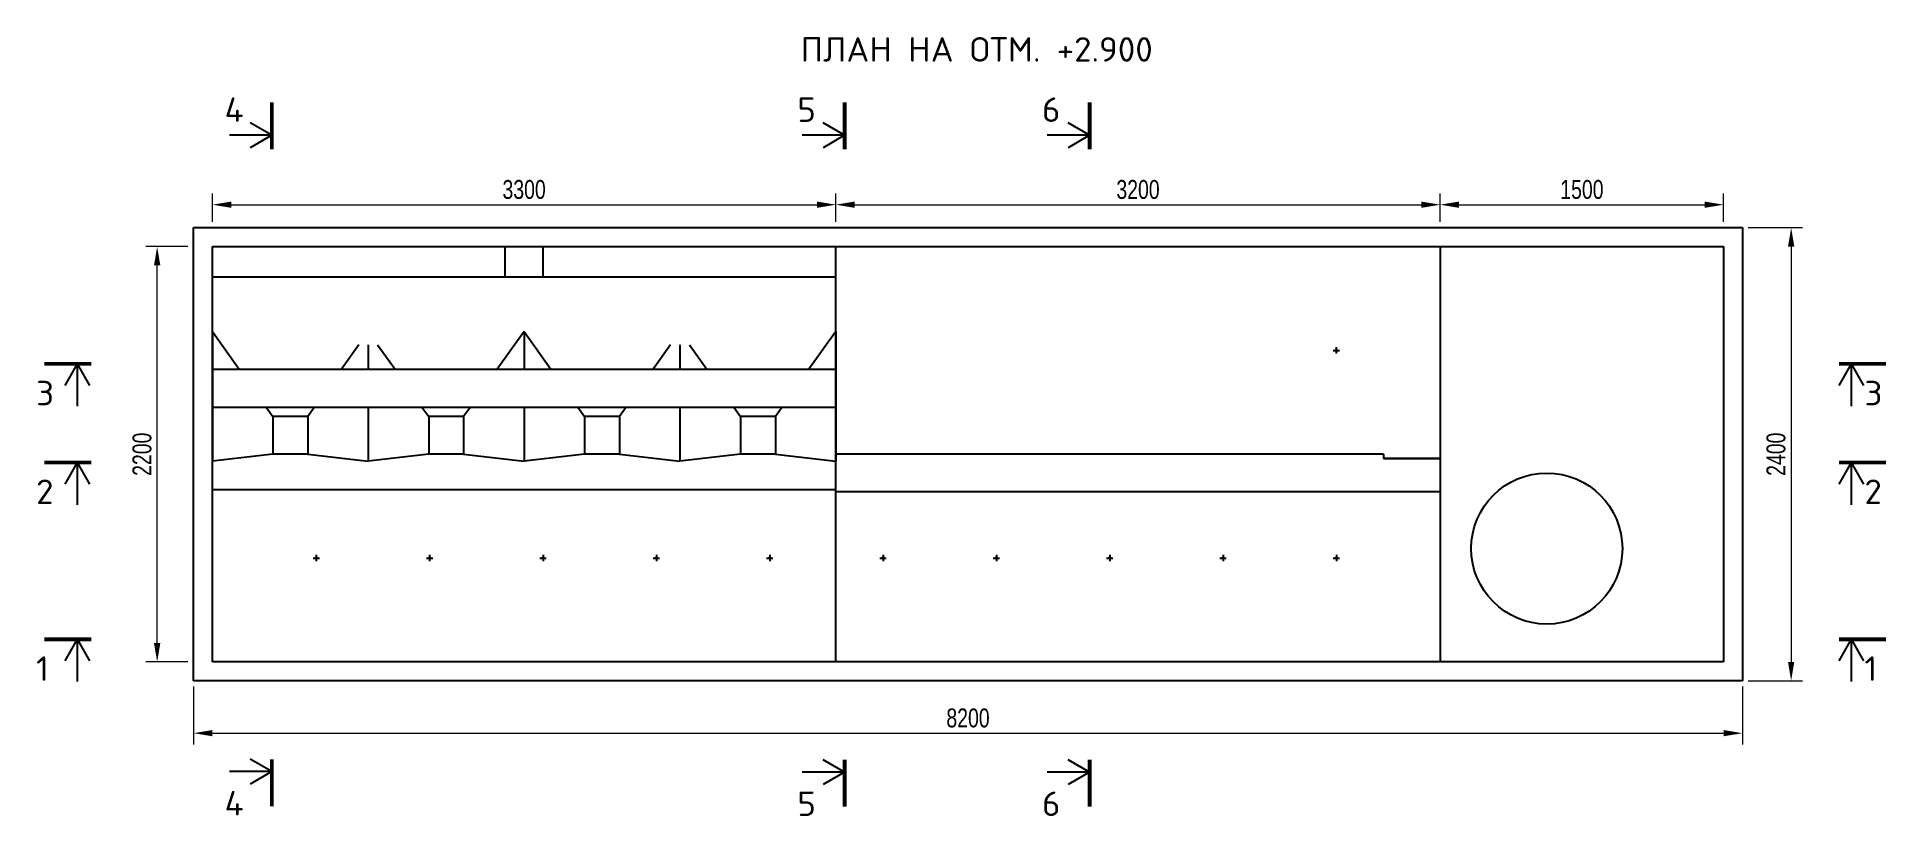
# Model space of a CAD drawing. Extents: x 89779 to 99578, y -23147 to -19021.
import ezdxf

# ---------------------------------------------------------------- set-up
doc = ezdxf.new("R2010")
doc.units = 0
doc.layers.get('0').update_dxf_attribs({"linetype": 'CONTINUOUS'})
doc.layers.get('DEFPOINTS').update_dxf_attribs({"linetype": 'CONTINUOUS'})
doc.layers.add('1', color=7, linetype='CONTINUOUS')
doc.layers.add('А-Размеры', color=4, linetype='CONTINUOUS', lineweight=20)
doc.styles.add('MONARCH', font='monarch', dxfattribs={"width": 0.77})
doc.styles.get("Standard").update_dxf_attribs({"font": 'romans.shx'})
doc.dimstyles.get("Standard").update_dxf_attribs({"dimtxt": 50, "dimasz": 30, "dimexe": 20, "dimexo": 10, "dimgap": 10, "dimtad": 1, "dimtoh": 1, "dimdec": 0, "dimzin": 0, "dimdsep": 46, "dimtxsty": 'MONARCH', "dimcen": 10, "dimclrd": 256, "dimclre": 256, "dimclrt": 256, "dimadec": 0, "dimazin": 0, "dimtfac": 1, "dimtdec": 0, "dimtofl": 0, "dimtmove": 0, "dimatfit": 3, "dimfxl": 1, "dimtolj": 1, "dimtzin": 0, "dimlwd": -1, "dimlwe": -1, "dimarcsym": 0})

# ---------------------------------------------------------------- blocks, each defined once
blk = doc.blocks.new('*D274')
at = {"layer": 'DEFPOINTS', "color": 0, "ltscale": 50, "transparency": 16777216}
for p in [(90607.8, -22430.8), (98807.8, -22430.8), (98807.8, -22708.2)]:
    blk.add_point(p, dxfattribs=at)
at = {"layer": 'А-Размеры', "ltscale": 50, "transparency": 16777216}
for p, q in [((90607.8, -22460.8), (90607.8, -22768.2)), ((98807.8, -22460.8), (98807.8, -22768.2)), ((90707.8, -22708.2), (98707.8, -22708.2))]:
    blk.add_line(p, q, dxfattribs=at)
for points in [[(90707.8, -22691.5), (90707.8, -22724.8), (90607.8, -22708.2)], [(98707.8, -22691.5), (98707.8, -22724.8), (98807.8, -22708.2)]]:
    blk.add_solid(points, dxfattribs=at)
at = {"layer": 'А-Размеры', "ltscale": 50, "transparency": 16777216, "insert": (94707.8, -22628.2), "char_height": 100, "attachment_point": 5, "style": 'MONARCH'}
blk.add_mtext('\\A1;8200', dxfattribs=at)
blk = doc.blocks.new('*D275')
at = {"layer": 'DEFPOINTS', "color": 0, "ltscale": 50, "transparency": 16777216}
for p in [(94007.8, -19909.2), (90707.8, -20030.8), (94007.8, -20030.8)]:
    blk.add_point(p, dxfattribs=at)
at = {"layer": 'А-Размеры', "ltscale": 50, "transparency": 16777216}
for p, q in [((90707.8, -20000.8), (90707.8, -19849.2)), ((94007.8, -20000.8), (94007.8, -19849.2)), ((90807.8, -19909.2), (93907.8, -19909.2))]:
    blk.add_line(p, q, dxfattribs=at)
for points in [[(90807.8, -19892.5), (90807.8, -19925.8), (90707.8, -19909.2)], [(93907.8, -19892.5), (93907.8, -19925.8), (94007.8, -19909.2)]]:
    blk.add_solid(points, dxfattribs=at)
at = {"layer": 'А-Размеры', "ltscale": 50, "transparency": 16777216, "insert": (92357.8, -19829.2), "char_height": 100, "attachment_point": 5, "style": 'MONARCH'}
blk.add_mtext('\\A1;3300', dxfattribs=at)
blk = doc.blocks.new('*D276')
at = {"layer": 'DEFPOINTS', "color": 0, "ltscale": 50, "transparency": 16777216}
for p in [(97207.8, -19909.2), (94007.8, -20030.8), (97207.8, -20030.8)]:
    blk.add_point(p, dxfattribs=at)
at = {"layer": 'А-Размеры', "ltscale": 50, "transparency": 16777216}
for p, q in [((94007.8, -20000.8), (94007.8, -19849.2)), ((97207.8, -20000.8), (97207.8, -19849.2)), ((94107.8, -19909.2), (97107.8, -19909.2))]:
    blk.add_line(p, q, dxfattribs=at)
for points in [[(94107.8, -19892.5), (94107.8, -19925.8), (94007.8, -19909.2)], [(97107.8, -19892.5), (97107.8, -19925.8), (97207.8, -19909.2)]]:
    blk.add_solid(points, dxfattribs=at)
at = {"layer": 'А-Размеры', "ltscale": 50, "transparency": 16777216, "insert": (95607.8, -19829.2), "char_height": 100, "attachment_point": 5, "style": 'MONARCH'}
blk.add_mtext('\\A1;3200', dxfattribs=at)
blk = doc.blocks.new('*D278')
at = {"layer": 'DEFPOINTS', "color": 0, "ltscale": 50, "transparency": 16777216}
for p in [(98707.8, -19909.2), (97207.8, -20030.8), (98707.8, -20030.8)]:
    blk.add_point(p, dxfattribs=at)
at = {"layer": 'А-Размеры', "ltscale": 50, "transparency": 16777216}
for p, q in [((97207.8, -20000.8), (97207.8, -19849.2)), ((98707.8, -20000.8), (98707.8, -19849.2)), ((97307.8, -19909.2), (98607.8, -19909.2))]:
    blk.add_line(p, q, dxfattribs=at)
for points in [[(97307.8, -19892.5), (97307.8, -19925.8), (97207.8, -19909.2)], [(98607.8, -19892.5), (98607.8, -19925.8), (98707.8, -19909.2)]]:
    blk.add_solid(points, dxfattribs=at)
at = {"layer": 'А-Размеры', "ltscale": 50, "transparency": 16777216, "insert": (97957.8, -19829.2), "char_height": 100, "attachment_point": 5, "style": 'MONARCH'}
blk.add_mtext('\\A1;1500', dxfattribs=at)
blk = doc.blocks.new('*D279')
at = {"layer": 'DEFPOINTS', "color": 0, "ltscale": 50, "transparency": 16777216}
for p in [(98807.8, -20030.8), (98807.8, -22430.8), (99065.5, -22430.8)]:
    blk.add_point(p, dxfattribs=at)
at = {"layer": 'А-Размеры', "ltscale": 50, "transparency": 16777216}
for p, q in [((98837.8, -20030.8), (99125.5, -20030.8)), ((99065.5, -20130.8), (99065.5, -22330.8)), ((98837.8, -22430.8), (99125.5, -22430.8))]:
    blk.add_line(p, q, dxfattribs=at)
for points in [[(99048.9, -20130.8), (99082.2, -20130.8), (99065.5, -20030.8)], [(99048.9, -22330.8), (99082.2, -22330.8), (99065.5, -22430.8)]]:
    blk.add_solid(points, dxfattribs=at)
at = {"layer": 'А-Размеры', "ltscale": 50, "transparency": 16777216, "insert": (98985.5, -21230.8), "char_height": 100, "attachment_point": 5, "rotation": 90, "style": 'MONARCH'}
blk.add_mtext('\\A1;2400', dxfattribs=at)
blk = doc.blocks.new('*D280')
at = {"layer": 'DEFPOINTS', "color": 0, "ltscale": 50, "transparency": 16777216}
for p in [(90415.2, -20130.8), (90607.8, -20130.8), (90607.8, -22330.8)]:
    blk.add_point(p, dxfattribs=at)
at = {"layer": 'А-Размеры', "ltscale": 50, "transparency": 16777216}
for p, q in [((90577.8, -20130.8), (90355.2, -20130.8)), ((90415.2, -22230.8), (90415.2, -20230.8)), ((90577.8, -22330.8), (90355.2, -22330.8))]:
    blk.add_line(p, q, dxfattribs=at)
for points in [[(90398.5, -20230.8), (90431.9, -20230.8), (90415.2, -20130.8)], [(90398.5, -22230.8), (90431.9, -22230.8), (90415.2, -22330.8)]]:
    blk.add_solid(points, dxfattribs=at)
at = {"layer": 'А-Размеры', "ltscale": 50, "transparency": 16777216, "insert": (90335.2, -21230.8), "char_height": 100, "attachment_point": 5, "rotation": 90, "style": 'MONARCH'}
blk.add_mtext('\\A1;2200', dxfattribs=at)

msp = doc.modelspace()

# ---------------------------------------------------------------- linework, layer by layer
at = {"ltscale": 30}
for p, q in [((91022.4, -19541.4), (90908, -19475.4)), ((94054.7, -19541.4), (93940.3, -19475.4)), ((95351.8, -19541.4), (95237.4, -19475.4)), ((91022.4, -19541.4), (90798.3, -19541.4)), ((91022.4, -19541.4), (90908, -19607.5)), ((94054.7, -19541.4), (93830.6, -19541.4)), ((94054.7, -19541.4), (93940.3, -19607.5)), ((95351.8, -19541.4), (95127.7, -19541.4)), ((95351.8, -19541.4), (95237.4, -19607.5)), ((89991.7, -20751.9), (89925.6, -20866.4)), ((89991.7, -20751.9), (89991.7, -20976.1)), ((89991.7, -20751.9), (90057.8, -20866.4)), ((99383.2, -20751.9), (99317.1, -20866.4)), ((99383.2, -20751.9), (99383.2, -20976.1)), ((99383.2, -20751.9), (99449.3, -20866.4)), ((89991.7, -21274.3), (89925.6, -21388.7)), ((89991.7, -21274.3), (89991.7, -21498.5)), ((89991.7, -21274.3), (90057.8, -21388.7)), ((99383.2, -21274.3), (99317.1, -21388.7)), ((99383.2, -21274.3), (99383.2, -21498.5)), ((99383.2, -21274.3), (99449.3, -21388.7)), ((89991.7, -22211.1), (89925.6, -22325.5)), ((89991.7, -22211.1), (89991.7, -22435.2)), ((89991.7, -22211.1), (90057.8, -22325.5)), ((99383.2, -22211.1), (99317.1, -22325.5)), ((99383.2, -22211.1), (99383.2, -22435.2)), ((99383.2, -22211.1), (99449.3, -22325.5)), ((91022.4, -22911.7), (90798.3, -22911.7)), ((91022.4, -22911.7), (90908, -22845.7)), ((91022.4, -22911.7), (90908, -22977.8)), ((94054.7, -22914.8), (93830.6, -22914.8)), ((94054.7, -22914.8), (93940.3, -22848.7)), ((94054.7, -22914.8), (93940.3, -22980.9)), ((95351.8, -22914.8), (95127.7, -22914.8)), ((95351.8, -22914.8), (95237.4, -22848.7)), ((95351.8, -22914.8), (95237.4, -22980.9))]:
    msp.add_line(p, q, dxfattribs=at)
at = {"color": 1}
for p, q in [((90607.8, -22430.8), (90607.8, -20030.8)), ((90607.8, -20030.8), (98807.8, -20030.8)), ((98807.8, -20030.8), (98807.8, -22430.8)), ((98807.8, -22430.8), (90607.8, -22430.8))]:
    msp.add_line(p, q, dxfattribs=at)
for p, q in [((90707.8, -20130.8), (98707.8, -20130.8)), ((90707.8, -22330.8), (90707.8, -20130.8)), ((97207.8, -20130.8), (97207.8, -22330.8)), ((98707.8, -20130.8), (98707.8, -22330.8)), ((96907.8, -21230.8), (94007.8, -21230.8)), ((97207.8, -21252.8), (96907.8, -21252.8)), ((94007.8, -21418.8), (90707.8, -21418.8)), ((97207.8, -21430.8), (94007.8, -21430.8)), ((98707.8, -22330.8), (90707.8, -22330.8))]:
    msp.add_line(p, q)
at = {"color": 3}
msp.add_line((90707.8, -20290.8), (94007.8, -20290.8), dxfattribs=at)
at = {"color": 2}
for p, q in [((90707.8, -20780.8), (94007.8, -20780.8)), ((90707.8, -20980.8), (94007.8, -20980.8))]:
    msp.add_line(p, q, dxfattribs=at)
at = {"ltscale": 30, "const_width": 20}
for points in [[(91022.4, -19616.4), (91022.4, -19367.3)], [(94054.7, -19616.4), (94054.7, -19367.3)], [(95351.8, -19616.4), (95351.8, -19367.3)], [(90066.7, -20751.9), (89817.6, -20751.9)], [(99568.1, -20751.9), (99319, -20751.9)], [(90066.7, -21274.3), (89817.6, -21274.3)], [(99568.1, -21274.3), (99319, -21274.3)], [(90066.7, -22211.1), (89817.6, -22211.1)], [(99568.1, -22211.1), (99319, -22211.1)], [(91022.4, -23095.2), (91022.4, -22846.2)], [(94054.7, -23098.3), (94054.7, -22849.2)], [(95351.8, -23098.3), (95351.8, -22849.2)]]:
    msp.add_lwpolyline(points, dxfattribs=at)
at = {"layer": '1', "ltscale": 50}
for p, q in [((92257.8, -20290.8), (92257.8, -20130.8)), ((92457.8, -20290.8), (92457.8, -20130.8)), ((94007.8, -22330.8), (94007.8, -20130.8)), ((90707.8, -20580.8), (90707.8, -21267.8)), ((90707.8, -20580.8), (90850, -20780.8)), ((90707.8, -20670.8), (90707.8, -21260.8)), ((91483, -20650.8), (91390.5, -20780.8)), ((91532.8, -20650.8), (91532.8, -20780.8)), ((91582.5, -20650.8), (91675, -20780.8)), ((92357.8, -20580.8), (92215.5, -20780.8)), ((92357.8, -20580.8), (92357.8, -20780.8)), ((92357.8, -20580.8), (92500, -20780.8)), ((93133, -20650.8), (93040.5, -20780.8)), ((93182.8, -20650.8), (93182.8, -20780.8)), ((93232.5, -20650.8), (93325, -20780.8)), ((94007.8, -20580.8), (93865.5, -20780.8)), ((94007.8, -20580.8), (94007.8, -21267.8)), ((96657.8, -20697.3), (96657.8, -20664.4)), ((96641.3, -20680.8), (96674.2, -20680.8)), ((90992.2, -20980.8), (91027.8, -21030.8)), ((91212.8, -21030.8), (91027.8, -21030.8)), ((91027.8, -21030.8), (91027.8, -21230.8)), ((91248.3, -20980.8), (91212.8, -21030.8)), ((91212.8, -21030.8), (91212.8, -21230.8)), ((91532.8, -20980.8), (91532.8, -21267.8)), ((91817.2, -20980.8), (91852.8, -21030.8)), ((92037.8, -21030.8), (91852.8, -21030.8)), ((91852.8, -21030.8), (91852.8, -21230.8)), ((92073.3, -20980.8), (92037.8, -21030.8)), ((92037.8, -21030.8), (92037.8, -21230.8)), ((92357.8, -20980.8), (92357.8, -21267.8)), ((92642.2, -20980.8), (92677.8, -21030.8)), ((92862.8, -21030.8), (92677.8, -21030.8)), ((92677.8, -21030.8), (92677.8, -21230.8)), ((92898.3, -20980.8), (92862.8, -21030.8)), ((92862.8, -21030.8), (92862.8, -21230.8)), ((93182.8, -20980.8), (93182.8, -21267.8)), ((93467.2, -20980.8), (93502.8, -21030.8)), ((93687.8, -21030.8), (93502.8, -21030.8)), ((93502.8, -21030.8), (93502.8, -21230.8)), ((93723.3, -20980.8), (93687.8, -21030.8)), ((93687.8, -21030.8), (93687.8, -21230.8)), ((91027.8, -21230.8), (90707.8, -21267.8)), ((91212.8, -21230.8), (91027.8, -21230.8)), ((91212.8, -21230.8), (91532.8, -21267.8)), ((91852.8, -21230.8), (91532.8, -21267.8)), ((92037.8, -21230.8), (91852.8, -21230.8)), ((92037.8, -21230.8), (92357.8, -21267.8)), ((92677.8, -21230.8), (92357.8, -21267.8)), ((92862.8, -21230.8), (92677.8, -21230.8)), ((92862.8, -21230.8), (93182.8, -21267.8)), ((93502.8, -21230.8), (93182.8, -21267.8)), ((93687.8, -21230.8), (93502.8, -21230.8)), ((93687.8, -21230.8), (94007.8, -21267.8)), ((96907.8, -21230.8), (96907.8, -21252.8)), ((96907.8, -21252.8), (97207.8, -21252.8)), ((91241.3, -21780.8), (91274.2, -21780.8)), ((91257.8, -21764.4), (91257.8, -21797.3)), ((91841.3, -21780.8), (91874.2, -21780.8)), ((91857.8, -21764.4), (91857.8, -21797.3)), ((92441.3, -21780.8), (92474.2, -21780.8)), ((92457.8, -21764.4), (92457.8, -21797.3)), ((93041.3, -21780.8), (93074.2, -21780.8)), ((93057.8, -21764.4), (93057.8, -21797.3)), ((93641.3, -21780.8), (93674.2, -21780.8)), ((93657.8, -21764.4), (93657.8, -21797.3)), ((94241.3, -21780.8), (94274.2, -21780.8)), ((94257.8, -21764.4), (94257.8, -21797.3)), ((94841.3, -21780.8), (94874.2, -21780.8)), ((94857.8, -21764.4), (94857.8, -21797.3)), ((95441.3, -21780.8), (95474.2, -21780.8)), ((95457.8, -21764.4), (95457.8, -21797.3)), ((96041.3, -21780.8), (96074.2, -21780.8)), ((96057.8, -21764.4), (96057.8, -21797.3)), ((96641.3, -21780.8), (96674.2, -21780.8)), ((96657.8, -21764.4), (96657.8, -21797.3))]:
    msp.add_line(p, q, dxfattribs=at)
for centre in [(96657.8, -20680.8), (91257.8, -21780.8), (91857.8, -21780.8), (92457.8, -21780.8), (93057.8, -21780.8), (93657.8, -21780.8), (94257.8, -21780.8), (94857.8, -21780.8), (95457.8, -21780.8), (96057.8, -21780.8), (96657.8, -21780.8)]:
    msp.add_circle(centre, 4, dxfattribs=at)
at = {"layer": '1', "color": 5, "ltscale": 50}
msp.add_circle((97772, -21730.4), 400, dxfattribs=at)

# ---------------------------------------------------------------- texts
for s, p in [('ПЛАН НА ОТМ. +2.900', (93821.2, -19151.5)), ('4', (90772, -19470.7)), ('5', (93804.3, -19470.7)), ('6', (95099.5, -19470.7)), ('3', (89774.3, -20971.8)), ('3', (99453.5, -20971.8)), ('2', (89774.3, -21494.2)), ('2', (99453.5, -21494.2)), ('1', (89774.3, -22430.9)), ('1', (99453.5, -22430.9)), ('4', (90772, -23143.8)), ('5', (93804.3, -23146.8)), ('6', (95099.5, -23146.8))]:
    msp.add_text(s, height=129.6).set_placement(p)

# ---------------------------------------------------------------- dimensions: what is measured, and where the dimension line sits
at = {"layer": 'А-Размеры', "ltscale": 50}
for base, p1, p2, picture, middle in [((94007.8, -19909.2), (90707.8, -20030.8), (94007.8, -20030.8), '*D275', (92357.8, -19829.2)), ((97207.8, -19909.2), (94007.8, -20030.8), (97207.8, -20030.8), '*D276', (95607.8, -19829.2)), ((98707.8, -19909.2), (97207.8, -20030.8), (98707.8, -20030.8), '*D278', (97957.8, -19829.2)), ((98807.8, -22708.2), (90607.8, -22430.8), (98807.8, -22430.8), '*D274', (94707.8, -22628.2))]:
    dim = msp.add_linear_dim(base=base, p1=p1, p2=p2, dimstyle='Standard', override={"dimscale": 100, "dimtxt": 1, "dimasz": 1, "dimexe": 0.6, "dimexo": 0.3, "dimgap": 0.3, "dimcen": 2}, dxfattribs=at)
    dim.commit()
    dim.dimension.update_dxf_attribs({"geometry": picture, "text_midpoint": middle})
for base, p1, p2, picture, middle in [((99065.5, -22430.8), (98807.8, -20030.8), (98807.8, -22430.8), '*D279', (98985.5, -21230.8)), ((90415.2, -20130.8), (90607.8, -22330.8), (90607.8, -20130.8), '*D280', (90335.2, -21230.8))]:
    dim = msp.add_linear_dim(base=base, p1=p1, p2=p2, angle=90, dimstyle='Standard', override={"dimscale": 100, "dimtxt": 1, "dimasz": 1, "dimexe": 0.6, "dimexo": 0.3, "dimgap": 0.3, "dimcen": 2}, dxfattribs=at)
    dim.commit()
    dim.dimension.update_dxf_attribs({"geometry": picture, "text_midpoint": middle})

doc.saveas('drawing.dxf')
